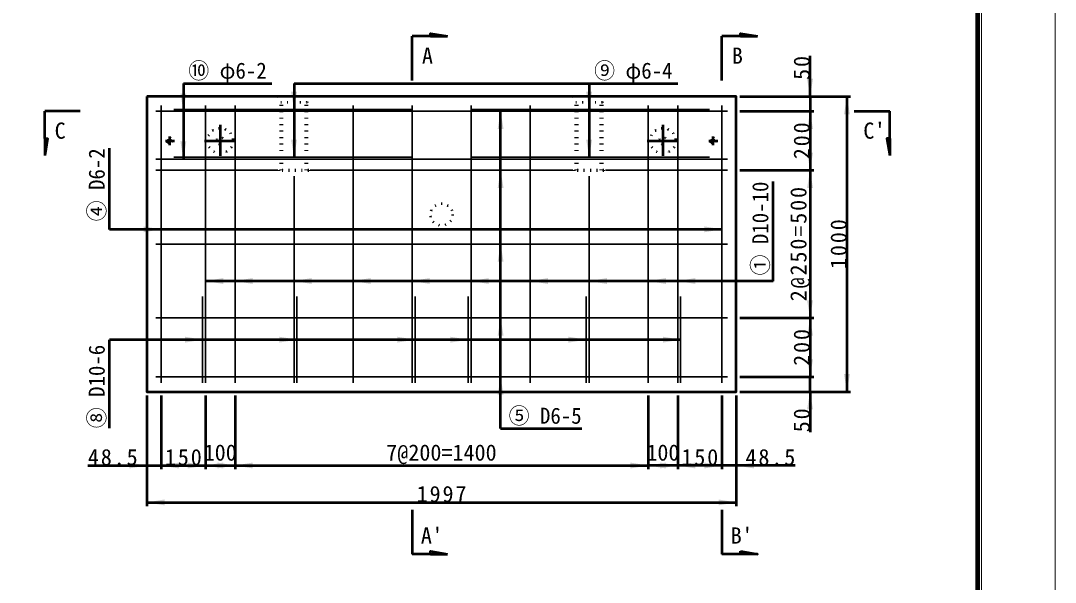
# Model space of a CAD drawing. Units: millimetres, scale not verified, with parts at other scales. Extents: x -2102 to 2102, y -1485 to 1485.
# Drawn here: x 700 to 2102, y -712 to 49 of the extents above; entities that cross this region are included whole.
import ezdxf
from ezdxf.enums import TextEntityAlignment as Align

# ---------------------------------------------------------------- set-up
doc = ezdxf.new("R2010")
doc.units = ezdxf.units.MM
doc.header["$LTSCALE"] = 5
doc.linetypes.add('DOTTED', pattern=[1.75, 0.25, -1.5])
doc.linetypes.add('LONG_DASHED_DOTTED', pattern=[15.25, 12, -1.5, 0.25, -1.5])
doc.layers.add('0-0_V-nasSTD', color=7, linetype='Continuous', lineweight=50)
doc.styles.add('ＭＳ ゴシック', font='')
doc.styles.get('ＭＳ ゴシック').set_extended_font_data('MS Gothic')

msp = doc.modelspace()

# ---------------------------------------------------------------- linework, layer by layer
at = {"layer": '0-0_V-nasSTD'}
for p, q in [((1230.694, -32.419), (1230.694, 27.581)), ((1255.694, 27.581), (1230.694, 27.581)), ((1255.694, 27.581), (1278.734, 27.581)), ((1650.694, -32.419), (1650.694, 27.581)), ((1675.694, 27.581), (1650.694, 27.581)), ((1675.694, 27.581), (1698.734, 27.581)), ((1770.094, -54.019), (1770.094, 0.981)), ((920.694, -36.419), (920.694, -138.819)), ((920.694, -36.419), (1040.694, -36.419)), ((1070.694, -36.419), (1070.694, -136.419)), ((1070.694, -36.419), (1590.694, -36.419)), ((1470.694, -36.419), (1470.694, -136.419)), ((1675.094, -54.019), (1825.094, -54.019)), ((1770.094, -54.019), (1770.094, -74.019)), ((1820.094, -54.019), (1820.094, -454.019)), ((732.846, -110.979), (732.846, -74.019)), ((780.886, -74.019), (732.846, -74.019)), ((1350.694, -504.019), (1350.694, -74.019)), ((1675.094, -74.019), (1775.094, -74.019)), ((1770.094, -74.019), (1770.094, -154.019)), ((1830.094, -74.019), (1878.134, -74.019)), ((1878.134, -110.979), (1878.134, -74.019)), ((732.846, -110.979), (732.846, -134.019)), ((1878.134, -110.979), (1878.134, -134.019)), ((820.694, -234.019), (820.694, -124.019)), ((1675.094, -154.019), (1775.094, -154.019)), ((1770.094, -154.019), (1770.094, -354.019)), ((1720.094, -304.019), (1720.094, -169.019)), ((1650.694, -234.019), (820.694, -234.019)), ((1720.094, -304.019), (950.694, -304.019)), ((1675.094, -354.019), (1775.094, -354.019)), ((1770.094, -354.019), (1770.094, -434.019)), ((1594.694, -383.505), (820.694, -383.505)), ((820.694, -503.505), (820.694, -383.505)), ((1675.094, -434.019), (1775.094, -434.019)), ((1770.094, -454.019), (1770.094, -434.019)), ((871.294, -459.019), (871.294, -609.019)), ((890.694, -459.019), (890.694, -559.019)), ((950.694, -459.019), (950.694, -559.019)), ((990.694, -459.019), (990.694, -559.019)), ((1550.694, -459.019), (1550.694, -559.019)), ((1590.694, -459.019), (1590.694, -559.019)), ((1650.694, -459.019), (1650.694, -559.019)), ((1670.094, -459.019), (1670.094, -609.019)), ((1675.094, -454.019), (1825.094, -454.019)), ((1770.094, -454.019), (1770.094, -509.019)), ((1350.694, -504.019), (1460.694, -504.019)), ((791.294, -554.019), (871.294, -554.019)), ((950.694, -554.019), (990.694, -554.019)), ((990.694, -554.019), (1550.694, -554.019)), ((1590.694, -554.019), (1550.694, -554.019)), ((1750.094, -554.019), (1670.094, -554.019)), ((871.294, -604.019), (1670.094, -604.019)), ((1230.694, -614.019), (1230.694, -674.019)), ((1650.694, -614.019), (1650.694, -674.019)), ((1675.694, -674.019), (1675.694, -670.179)), ((1255.694, -674.019), (1230.694, -674.019)), ((1255.694, -674.019), (1278.734, -674.019)), ((1675.694, -674.019), (1650.694, -674.019))]:
    msp.add_line(p, q, dxfattribs=at)
at = {"layer": '0-0_V-nasSTD', "linetype": 'DOTTED'}
for p, q in [((1049.694, -54.019), (1052.694, -62.019)), ((1088.694, -62.019), (1091.694, -54.019)), ((1449.694, -54.019), (1452.694, -62.019)), ((1488.694, -62.019), (1491.694, -54.019)), ((1052.694, -154.019), (1052.694, -62.019)), ((1088.694, -62.019), (1052.694, -62.019)), ((1054.694, -154.019), (1054.694, -62.019)), ((1086.694, -154.019), (1086.694, -62.019)), ((1088.694, -154.019), (1088.694, -62.019)), ((1452.694, -154.019), (1452.694, -62.019)), ((1488.694, -62.019), (1452.694, -62.019)), ((1454.694, -154.019), (1454.694, -62.019)), ((1486.694, -154.019), (1486.694, -62.019)), ((1488.694, -154.019), (1488.694, -62.019)), ((1090.694, -154.019), (1050.694, -154.019)), ((1050.694, -154.819), (1050.694, -154.019)), ((1090.694, -154.819), (1090.694, -154.019)), ((1490.694, -154.019), (1450.694, -154.019)), ((1450.694, -154.819), (1450.694, -154.019)), ((1490.694, -154.819), (1490.694, -154.019)), ((1090.694, -154.819), (1050.694, -154.819)), ((1490.694, -154.819), (1450.694, -154.819))]:
    msp.add_line(p, q, dxfattribs=at)
at = {"layer": '0-0_V-nasSTD', "lineweight": 35}
for p, q in [((890.694, -66.019), (890.694, -442.019)), ((950.694, -66.019), (950.694, -442.019)), ((990.694, -66.019), (990.694, -442.019)), ((1150.694, -66.019), (1150.694, -442.019)), ((1230.694, -66.019), (1230.694, -442.019)), ((1310.694, -66.019), (1310.694, -442.019)), ((1390.694, -66.019), (1390.694, -442.019)), ((1550.694, -66.019), (1550.694, -442.019)), ((1590.694, -66.019), (1590.694, -442.019)), ((1650.694, -66.019), (1650.694, -442.019)), ((883.294, -74.019), (1658.094, -74.019)), ((907.694, -71.619), (1230.694, -71.619)), ((1633.694, -71.619), (1310.694, -71.619)), ((883.294, -138.819), (1658.094, -138.819)), ((907.694, -136.419), (1230.694, -136.419)), ((1633.694, -136.419), (1310.694, -136.419)), ((883.294, -154.019), (1048.694, -154.019)), ((1092.694, -154.019), (1448.694, -154.019)), ((1492.694, -154.019), (1658.094, -154.019)), ((1070.694, -162.019), (1070.694, -442.019)), ((1470.694, -162.019), (1470.694, -442.019)), ((883.294, -254.019), (1658.094, -254.019)), ((946.694, -324.99), (946.694, -442.019)), ((1074.694, -324.99), (1074.694, -442.019)), ((1234.694, -324.99), (1234.694, -442.019)), ((1306.694, -324.99), (1306.694, -442.019)), ((1466.694, -324.99), (1466.694, -442.019)), ((1594.694, -324.99), (1594.694, -442.019)), ((883.294, -354.019), (1658.094, -354.019)), ((883.294, -434.019), (1658.094, -434.019))]:
    msp.add_line(p, q, dxfattribs=at)
at = {"layer": '0-0_V-nasSTD', "linetype": 'LONG_DASHED_DOTTED'}
for p, q in [((970.694, -92.219), (970.694, -134.619)), ((1570.694, -92.219), (1570.694, -134.619)), ((902.494, -120.019), (902.494, -108.019)), ((1638.894, -120.019), (1638.894, -108.019)), ((896.494, -114.019), (908.494, -114.019)), ((949.494, -114.019), (991.894, -114.019)), ((1549.494, -114.019), (1591.894, -114.019)), ((1632.894, -114.019), (1644.894, -114.019))]:
    msp.add_line(p, q, dxfattribs=at)
at = {"layer": '0-0_V-nasSTD', "lineweight": 18}
for points in [[(-2102.5, -1485), (-2102.5, 1485), (2102.5, 1485), (2102.5, -1485)], [(-2002.5, -1385), (-2002.5, 1385), (2002.5, 1385), (2002.5, -1385)]]:
    msp.add_lwpolyline(points, close=True, dxfattribs=at)
at = {"layer": '0-0_V-nasSTD', "lineweight": 100}
msp.add_lwpolyline([(1997.5, -1380), (1997.5, 1380), (-1997.5, 1380)], dxfattribs=at)
at = {"layer": '0-0_V-nasSTD'}
for points in [[(1255.694, 27.581), (1255.694, 31.421), (1278.734, 27.581)], [(1675.694, 27.581), (1675.694, 31.421), (1698.734, 27.581)], [(732.846, -110.979), (736.686, -110.979), (732.846, -134.019)], [(1878.134, -110.979), (1874.294, -110.979), (1878.134, -134.019)], [(871.294, -554.019), (890.694, -554.019), (950.694, -554.019)], [(1670.094, -554.019), (1650.694, -554.019), (1590.694, -554.019)], [(1255.694, -674.019), (1255.694, -670.179), (1278.734, -674.019)], [(1675.694, -670.179), (1698.734, -674.019), (1675.694, -674.019)]]:
    msp.add_lwpolyline(points, dxfattribs=at)
msp.add_lwpolyline([(871.294, -54.019), (871.294, -454.019), (1670.094, -454.019), (1670.094, -54.019)], close=True, dxfattribs=at)
at = {"layer": '0-0_V-nasSTD', "linetype": 'DOTTED'}
for centre, radius in [((970.694, -114.019), 17.2), ((1570.694, -114.019), 17.2), ((902.494, -114.019), 3.8), ((902.494, -114.019), 2.4), ((902.494, -114.019), 2), ((970.694, -114.019), 5), ((1570.694, -114.019), 5), ((1638.894, -114.019), 3.8), ((1638.894, -114.019), 2.4), ((1638.894, -114.019), 2), ((1270.694, -214.019), 15)]:
    msp.add_circle(centre, radius, dxfattribs=at)
at = {"layer": '0-0_V-nasSTD'}
for points in [[(1766.094, -30.019), (1770.094, -54.019), (1770.094, -30.019)], [(1770.094, -54.019), (1770.094, -30.019), (1774.094, -30.019)], [(916.694, -50.019), (920.694, -74.019), (920.694, -50.019)], [(920.694, -74.019), (920.694, -50.019), (924.694, -50.019)], [(1066.694, -47.619), (1070.694, -71.619), (1070.694, -47.619)], [(1070.694, -71.619), (1070.694, -47.619), (1074.694, -47.619)], [(1466.694, -47.619), (1470.694, -71.619), (1470.694, -47.619)], [(1470.694, -71.619), (1470.694, -47.619), (1474.694, -47.619)], [(1816.094, -78.019), (1820.094, -78.019), (1820.094, -54.019)], [(1820.094, -78.019), (1820.094, -54.019), (1824.094, -78.019)], [(1346.694, -98.019), (1350.694, -98.019), (1350.694, -74.019)], [(1350.694, -98.019), (1350.694, -74.019), (1354.694, -98.019)], [(1766.094, -98.019), (1770.094, -98.019), (1770.094, -74.019)], [(1770.094, -98.019), (1770.094, -74.019), (1774.094, -98.019)], [(916.694, -114.819), (920.694, -138.819), (920.694, -114.819)], [(920.694, -138.819), (920.694, -114.819), (924.694, -114.819)], [(1066.694, -112.419), (1070.694, -136.419), (1070.694, -112.419)], [(1070.694, -136.419), (1070.694, -112.419), (1074.694, -112.419)], [(1466.694, -112.419), (1470.694, -136.419), (1470.694, -112.419)], [(1470.694, -136.419), (1470.694, -112.419), (1474.694, -112.419)], [(1766.094, -130.019), (1770.094, -154.019), (1770.094, -130.019)], [(1770.094, -154.019), (1770.094, -130.019), (1774.094, -130.019)], [(1346.694, -178.019), (1350.694, -178.019), (1350.694, -154.019)], [(1350.694, -178.019), (1350.694, -154.019), (1354.694, -178.019)], [(1766.094, -178.019), (1770.094, -178.019), (1770.094, -154.019)], [(1770.094, -178.019), (1770.094, -154.019), (1774.094, -178.019)], [(866.694, -234.019), (866.694, -230.019), (890.694, -234.019)], [(866.694, -238.019), (866.694, -234.019), (890.694, -234.019)], [(1626.694, -234.019), (1626.694, -230.019), (1650.694, -234.019)], [(1626.694, -238.019), (1626.694, -234.019), (1650.694, -234.019)], [(1346.694, -278.019), (1350.694, -278.019), (1350.694, -254.019)], [(1350.694, -278.019), (1350.694, -254.019), (1354.694, -278.019)], [(950.694, -304.019), (974.694, -304.019), (974.694, -300.019)], [(950.694, -304.019), (974.694, -308.019), (974.694, -304.019)], [(990.694, -304.019), (1014.694, -304.019), (1014.694, -300.019)], [(990.694, -304.019), (1014.694, -308.019), (1014.694, -304.019)], [(1070.694, -304.019), (1094.694, -304.019), (1094.694, -300.019)], [(1070.694, -304.019), (1094.694, -308.019), (1094.694, -304.019)], [(1150.694, -304.019), (1174.694, -304.019), (1174.694, -300.019)], [(1150.694, -304.019), (1174.694, -308.019), (1174.694, -304.019)], [(1230.694, -304.019), (1254.694, -304.019), (1254.694, -300.019)], [(1230.694, -304.019), (1254.694, -308.019), (1254.694, -304.019)], [(1310.694, -304.019), (1334.694, -304.019), (1334.694, -300.019)], [(1310.694, -304.019), (1334.694, -308.019), (1334.694, -304.019)], [(1390.694, -304.019), (1414.694, -304.019), (1414.694, -300.019)], [(1390.694, -304.019), (1414.694, -308.019), (1414.694, -304.019)], [(1470.694, -304.019), (1494.694, -304.019), (1494.694, -300.019)], [(1470.694, -304.019), (1494.694, -308.019), (1494.694, -304.019)], [(1550.694, -304.019), (1574.694, -304.019), (1574.694, -300.019)], [(1550.694, -304.019), (1574.694, -308.019), (1574.694, -304.019)], [(1590.694, -304.019), (1614.694, -304.019), (1614.694, -300.019)], [(1590.694, -304.019), (1614.694, -308.019), (1614.694, -304.019)], [(1766.094, -330.019), (1770.094, -354.019), (1770.094, -330.019)], [(1770.094, -354.019), (1770.094, -330.019), (1774.094, -330.019)], [(1346.694, -378.019), (1350.694, -378.019), (1350.694, -354.019)], [(1350.694, -378.019), (1350.694, -354.019), (1354.694, -378.019)], [(1766.094, -378.019), (1770.094, -378.019), (1770.094, -354.019)], [(1770.094, -378.019), (1770.094, -354.019), (1774.094, -378.019)], [(922.694, -383.505), (922.694, -379.505), (946.694, -383.505)], [(922.694, -387.505), (922.694, -383.505), (946.694, -383.505)], [(1050.694, -383.505), (1050.694, -379.505), (1074.694, -383.505)], [(1050.694, -387.505), (1050.694, -383.505), (1074.694, -383.505)], [(1210.694, -383.505), (1210.694, -379.505), (1234.694, -383.505)], [(1210.694, -387.505), (1210.694, -383.505), (1234.694, -383.505)], [(1282.694, -383.505), (1282.694, -379.505), (1306.694, -383.505)], [(1282.694, -387.505), (1282.694, -383.505), (1306.694, -383.505)], [(1442.694, -383.505), (1442.694, -379.505), (1466.694, -383.505)], [(1442.694, -387.505), (1442.694, -383.505), (1466.694, -383.505)], [(1570.694, -383.505), (1570.694, -379.505), (1594.694, -383.505)], [(1570.694, -387.505), (1570.694, -383.505), (1594.694, -383.505)], [(1766.094, -410.019), (1770.094, -434.019), (1770.094, -410.019)], [(1770.094, -434.019), (1770.094, -410.019), (1774.094, -410.019)], [(1346.694, -458.019), (1350.694, -458.019), (1350.694, -434.019)], [(1350.694, -458.019), (1350.694, -434.019), (1354.694, -458.019)], [(1816.094, -430.019), (1820.094, -454.019), (1820.094, -430.019)], [(1820.094, -454.019), (1820.094, -430.019), (1824.094, -430.019)], [(1766.094, -478.019), (1770.094, -478.019), (1770.094, -454.019)], [(1770.094, -478.019), (1770.094, -454.019), (1774.094, -478.019)], [(847.294, -554.019), (847.294, -550.019), (871.294, -554.019)], [(847.294, -558.019), (847.294, -554.019), (871.294, -554.019)], [(890.694, -554.019), (914.694, -554.019), (914.694, -550.019)], [(890.694, -554.019), (914.694, -558.019), (914.694, -554.019)], [(926.694, -554.019), (926.694, -550.019), (950.694, -554.019)], [(926.694, -558.019), (926.694, -554.019), (950.694, -554.019)], [(950.694, -554.019), (974.694, -554.019), (974.694, -550.019)], [(950.694, -554.019), (974.694, -558.019), (974.694, -554.019)], [(966.694, -554.019), (966.694, -550.019), (990.694, -554.019)], [(966.694, -558.019), (966.694, -554.019), (990.694, -554.019)], [(990.694, -554.019), (1014.694, -554.019), (1014.694, -550.019)], [(990.694, -554.019), (1014.694, -558.019), (1014.694, -554.019)], [(1526.694, -554.019), (1526.694, -550.019), (1550.694, -554.019)], [(1526.694, -558.019), (1526.694, -554.019), (1550.694, -554.019)], [(1550.694, -554.019), (1574.694, -554.019), (1574.694, -550.019)], [(1550.694, -554.019), (1574.694, -558.019), (1574.694, -554.019)], [(1566.694, -554.019), (1566.694, -550.019), (1590.694, -554.019)], [(1566.694, -558.019), (1566.694, -554.019), (1590.694, -554.019)], [(1590.694, -554.019), (1614.694, -554.019), (1614.694, -550.019)], [(1590.694, -554.019), (1614.694, -558.019), (1614.694, -554.019)], [(1626.694, -554.019), (1626.694, -550.019), (1650.694, -554.019)], [(1626.694, -558.019), (1626.694, -554.019), (1650.694, -554.019)], [(1670.094, -554.019), (1694.094, -554.019), (1694.094, -550.019)], [(1670.094, -554.019), (1694.094, -558.019), (1694.094, -554.019)], [(871.294, -604.019), (895.294, -604.019), (895.294, -600.019)], [(1646.094, -604.019), (1646.094, -600.019), (1670.094, -604.019)], [(871.294, -604.019), (895.294, -608.019), (895.294, -604.019)], [(1646.094, -608.019), (1646.094, -604.019), (1670.094, -604.019)]]:
    msp.add_solid(points, dxfattribs=at)

# ---------------------------------------------------------------- texts
at = {"layer": '0-0_V-nasSTD', "style": 'ＭＳ ゴシック'}
for s, p in [('A', (1244.059, -16.244)), ('B', (1664.059, -16.244)), ('C', (746.211, -117.844)), ("C'", (1842.268, -117.844)), ('100', (948.194, -554.019)), ('7@200=1400', (1195.694, -554.019)), ('100', (1548.194, -554.019)), ("A'", (1242.583, -666.463)), ("B'", (1662.583, -666.463))]:
    msp.add_text(s, height=21.99, dxfattribs=at).set_placement(p, align=Align.BOTTOM_LEFT)
at = {"layer": '0-0_V-nasSTD', "style": 'ＭＳ ゴシック', "width": 0.95}
for s, p in [('⑩ φ6-2', (927.424, -36.419)), ('⑨ φ6-4', (1477.424, -36.419)), ('⑤ D6-5', (1361.582, -504.019))]:
    msp.add_text(s, height=21.85, dxfattribs=at).set_placement(p, align=Align.BOTTOM_LEFT)
for s, p in [('④ D6-2', (820.694, -223.131)), ('① D10-10', (1720.094, -296.449)), ('⑧ D10-6', (820.694, -503.505))]:
    msp.add_text(s, height=21.85, rotation=90, dxfattribs=at).set_placement(p, align=Align.BOTTOM_LEFT)
at = {"layer": '0-0_V-nasSTD', "char_height": 21.99, "attachment_point": 7, "rotation": 90, "style": 'ＭＳ ゴシック'}
for s, insert in [('\\T1.17;50', (1770.094, -31.519)), ('\\T1.17;200', (1770.094, -139.019)), ('\\T1.17;2@250=500', (1770.094, -331.519)), ('\\T1.17;1000', (1820.094, -287.769)), ('\\T1.17;200', (1770.094, -419.019)), ('\\T1.17;50', (1770.094, -509.019))]:
    msp.add_mtext(s, dxfattribs=dict(at, insert=insert))
at = {"layer": '0-0_V-nasSTD', "char_height": 21.99, "attachment_point": 7, "style": 'ＭＳ ゴシック'}
for s, insert in [('\\T1.17;48.5', (791.294, -554.019)), ('\\T1.17;150', (895.694, -554.019)), ('\\T1.17;150', (1595.694, -554.019)), ('\\T1.17;48.5', (1682.594, -554.019)), ('\\T1.17;1997', (1236.944, -604.019))]:
    msp.add_mtext(s, dxfattribs=dict(at, insert=insert))

doc.saveas('drawing.dxf')
